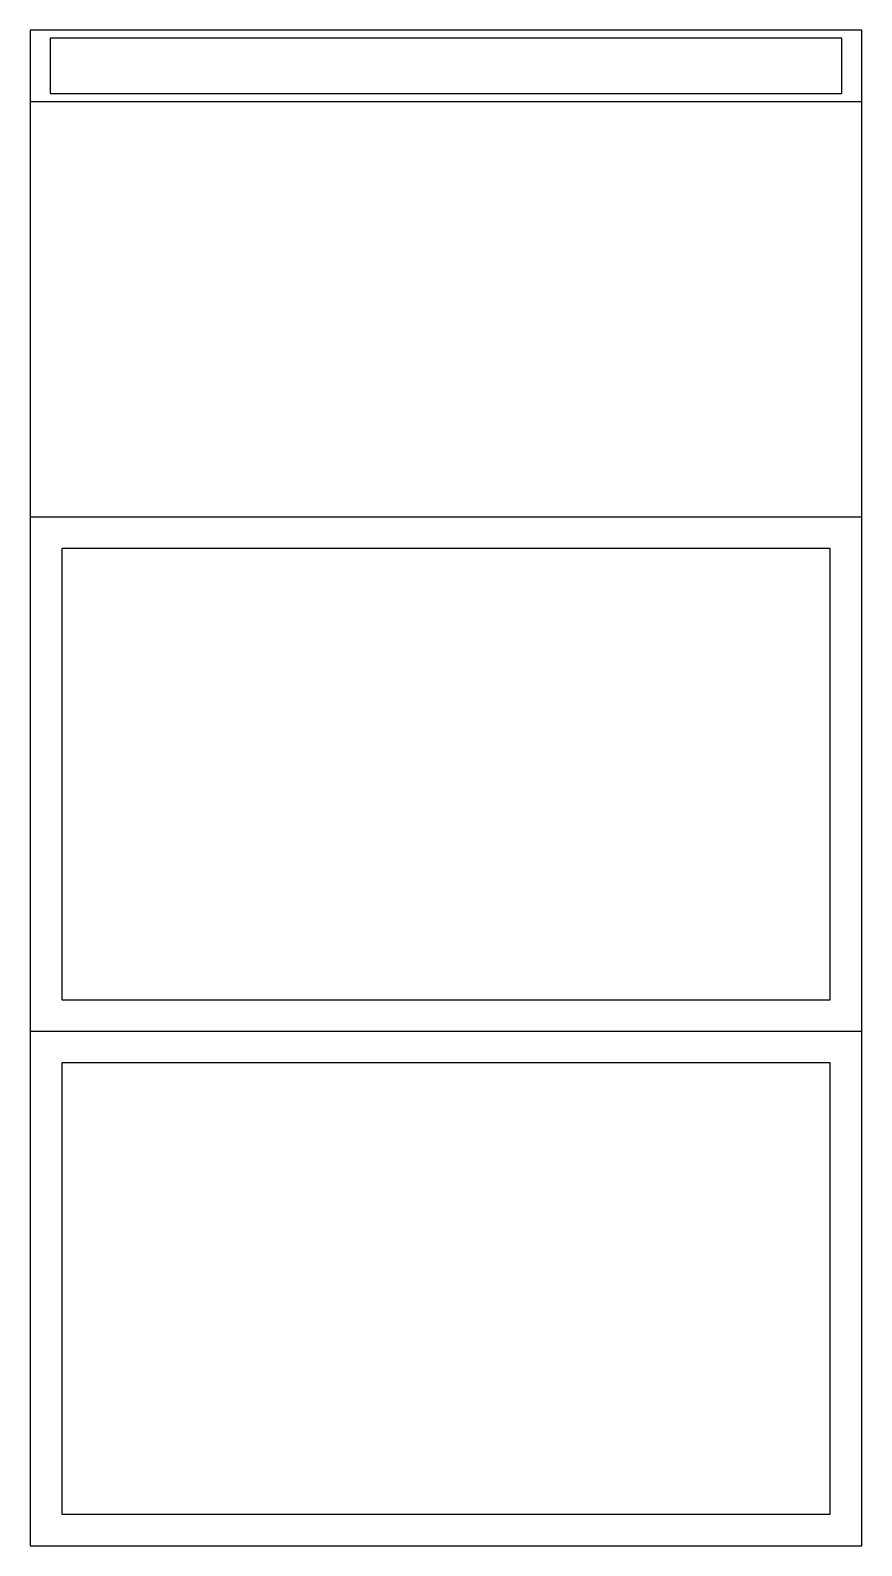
# Model space of a CAD drawing. Header units: millimetres. Extents: x 26 to 236, y 48 to 431.
import ezdxf

# ---------------------------------------------------------------- set-up
doc = ezdxf.new("R2010")
doc.units = ezdxf.units.MM
for name, color, linetype in [('CREASE', 5, 'Continuous'), ('CUT', 1, 'Continuous'), ('GLUE', 8, 'Continuous'), ('SAFE', 3, 'Continuous')]:
    doc.layers.add(name, color=color, linetype=linetype)

msp = doc.modelspace()

# ---------------------------------------------------------------- linework, layer by layer
at = {"layer": 'CREASE'}
for points in [[(26, 413), (236, 413)], [(26, 308), (236, 308)], [(26, 178), (236, 178)]]:
    msp.add_lwpolyline(points, dxfattribs=at)
at = {"layer": 'CUT'}
msp.add_lwpolyline([(236, 48), (236, 431), (26, 431), (26, 48), (236, 48)], close=True, dxfattribs=at)
at = {"layer": 'GLUE'}
msp.add_lwpolyline([(231, 415), (231, 429), (31, 429), (31, 415), (231, 415)], close=True, dxfattribs=at)
at = {"layer": 'SAFE'}
for points in [[(228, 186), (228, 300), (34, 300), (34, 186), (228, 186)], [(228, 56), (228, 170), (34, 170), (34, 56), (228, 56)]]:
    msp.add_lwpolyline(points, close=True, dxfattribs=at)

doc.saveas('drawing.dxf')
